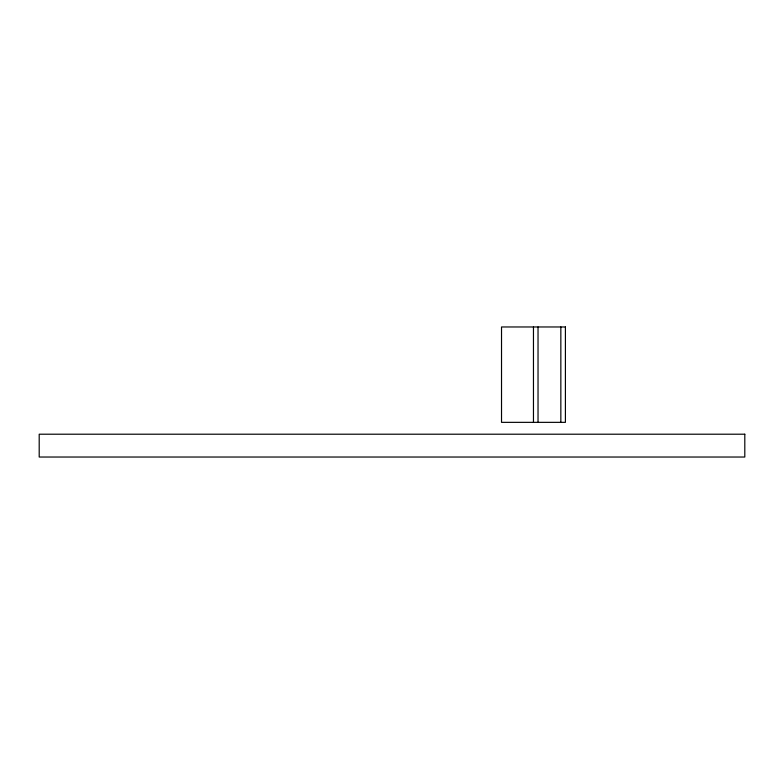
<?xml version="1.0" encoding="UTF-8"?>
<svg xmlns="http://www.w3.org/2000/svg" width="784" height="784" viewBox="0 0 784 784"><rect width="100%" height="100%" fill="white"/><g stroke="black" fill="none" stroke-linecap="round" stroke-linejoin="round"><path stroke-width="1.18" d="M560.844 326.967L560.844 422.351M538.03 326.967L538.03 422.351M533.463 326.967L533.463 422.351M565.411 326.967L501.525 326.967L501.525 422.351L565.411 422.351L565.411 326.967M744.8 434.209L39.2 434.209L39.2 457.033L744.8 457.033L744.8 434.209"/></g></svg>
